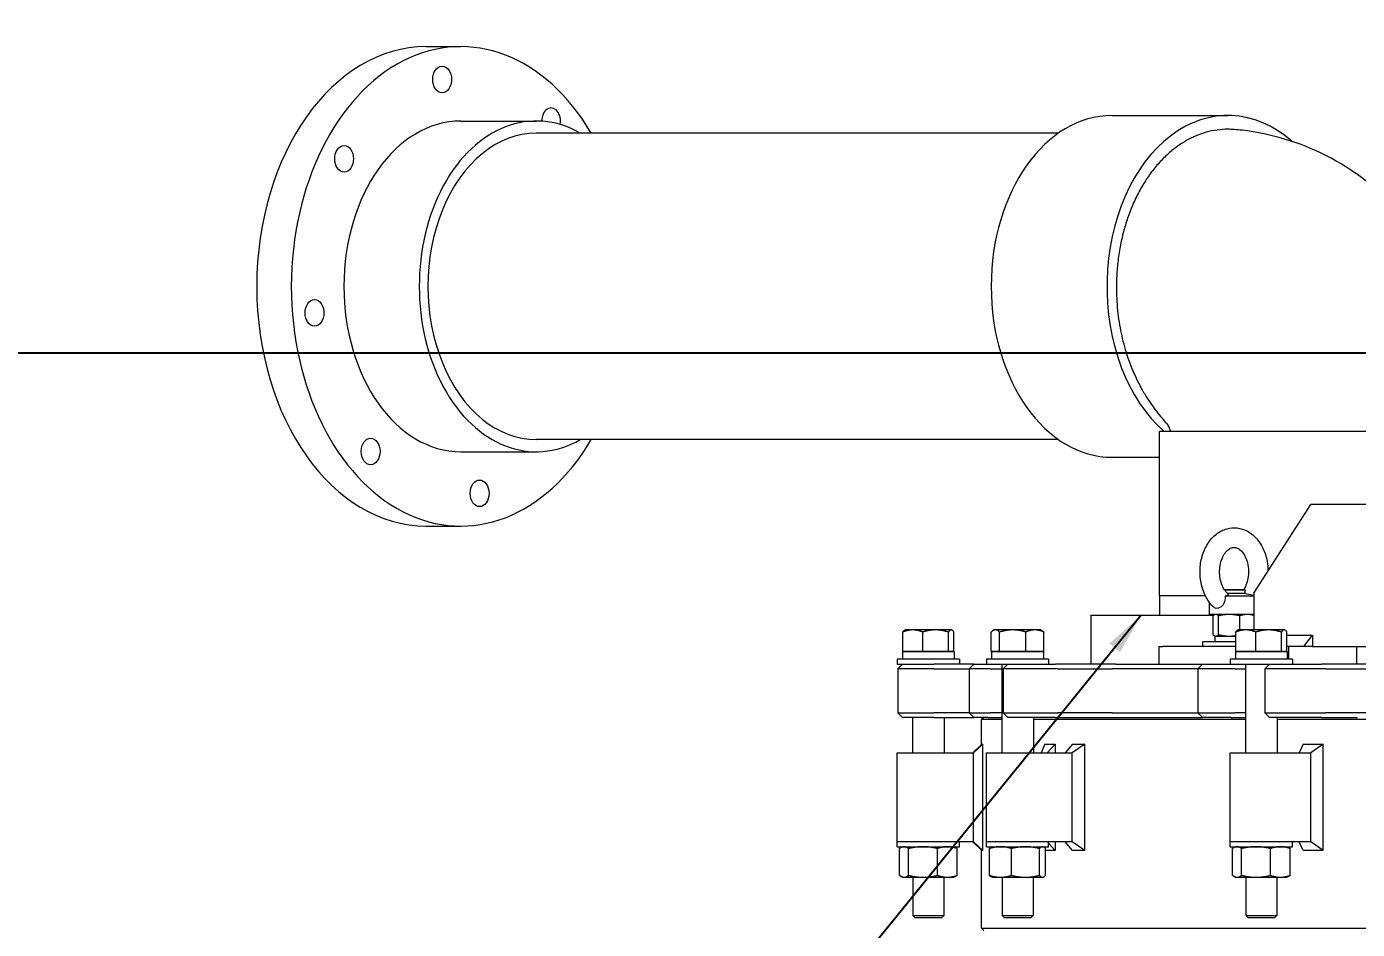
# Model space of a CAD drawing. Header units: inches. Extents: x 15 to 402, y 6 to 258.
# Drawn here: x 259.29 to 296.75, y 114.55 to 139.97 of the extents above; entities that cross this region are included whole.
import ezdxf

# ---------------------------------------------------------------- set-up
doc = ezdxf.new("R2010")
doc.units = ezdxf.units.IN
doc.header["$LTSCALE"] = 12
doc.header["$MEASUREMENT"] = 0
for name, color, linetype, lineweight in [('Dimension (ANSI)', 7, 'Continuous', 25), ('Symbol (ANSI)', 7, 'Continuous', 25), ('Visible (ANSI)', 7, 'Continuous', 50)]:
    doc.layers.add(name, color=color, linetype=linetype, lineweight=lineweight)
doc.styles.add('MEMCOR Medium', font='arial.ttf')
doc.dimstyles.new('Default (ANSI)', dxfattribs={"dimscale": 12, "dimtxt": 0.15, "dimasz": 0.098425, "dimexe": 0.125, "dimexo": 0.0625, "dimgap": 0.031496, "dimtad": 0, "dimtih": 1, "dimtoh": 1, "dimdec": 4, "dimrnd": 1e-08, "dimzin": 3, "dimdsep": 46, "dimlunit": 5, "dimtxsty": 'MEMCOR Medium', "dimcen": 0.09, "dimdle": 0.393701, "dimclrd": 256, "dimclre": 256, "dimclrt": 256, "dimadec": 0, "dimazin": 1, "dimtfac": 0.8, "dimtofl": 0, "dimtmove": 0, "dimatfit": 3, "dimfxl": 1, "dimfrac": 1, "dimtolj": 1, "dimtzin": 4, "dimlwd": -1, "dimlwe": -1, "dimarcsym": 0})
doc.dimstyles.new('Default (ANSI)$7', dxfattribs={"dimscale": 12, "dimtxt": 0.15, "dimasz": 0.098425, "dimexe": 0.125, "dimexo": 0.0625, "dimgap": 0.031496, "dimtad": 0, "dimtih": 1, "dimtoh": 1, "dimdec": 4, "dimrnd": 1e-08, "dimzin": 3, "dimdsep": 46, "dimlunit": 5, "dimtxsty": 'MEMCOR Medium', "dimcen": 0.09, "dimdle": 0.393701, "dimclrd": 256, "dimclre": 256, "dimclrt": 256, "dimadec": 0, "dimazin": 1, "dimtfac": 0.8, "dimtofl": 0, "dimtmove": 0, "dimatfit": 3, "dimfxl": 1, "dimfrac": 1, "dimtolj": 1, "dimtzin": 4, "dimlwd": -1, "dimlwe": -1, "dimarcsym": 0})

# ---------------------------------------------------------------- blocks, each defined once
blk = doc.blocks.new('*D27')
at = {"layer": 'Defpoints', "color": 0, "transparency": 16777216}
for p in [(303.002, 130.769), (254.989, 40.014), (282.798, 40.014)]:
    blk.add_point(p, dxfattribs=at)
at = {"layer": 'Dimension (ANSI)', "transparency": 16777216}
for p, q in [((302.252, 130.769), (253.489, 130.769)), ((254.989, 129.588), (254.989, 91.538)), ((254.989, 41.195), (254.989, 79.246)), ((282.048, 40.014), (253.489, 40.014))]:
    blk.add_line(p, q, dxfattribs=at)
for points in [[(254.792, 129.588), (255.186, 129.588), (254.989, 130.769)], [(254.792, 41.195), (255.186, 41.195), (254.989, 40.014)]]:
    blk.add_solid(points, dxfattribs=at)
at = {"layer": 'Dimension (ANSI)', "transparency": 16777216, "char_height": 1.8, "attachment_point": 5, "style": 'MEMCOR Medium'}
for s, insert in [('\\A1; \\fArial|b0|i0;90{\\H0.8x;\\S3#4;} in', (254.989, 87.241)), ('\\A1;[2305.2 mm]{\\P\\fArial|b0|i0;SHIPPING HEIGHT\\P\\fArial|b0|i0;REF.}', (254.989, 81.095))]:
    blk.add_mtext(s, dxfattribs=dict(at, insert=insert))

msp = doc.modelspace()

# ---------------------------------------------------------------- linework, layer by layer
at = {"layer": 'Visible (ANSI)', "linetype": 'Continuous', "lineweight": 18}
for p, q in [((270.54157, 139.40162), (271.51384, 139.40162)), ((271.51384, 137.30787), (273.63516, 137.30787)), ((289.84576, 137.46412), (293.10552, 137.46412)), ((288.33538, 136.96412), (273.63516, 136.96412)), ((300.3643, 128.56162), (291.18509, 128.56162)), ((291.18509, 123.95162), (291.18509, 128.56162)), ((288.33538, 128.33912), (273.63516, 128.33912)), ((271.51384, 127.99537), (273.63516, 127.99537)), ((289.84576, 127.83912), (291.18509, 127.83912)), ((293.83397, 124.01412), (295.44228, 126.51412)), ((304.81872, 126.51412), (295.44228, 126.51412)), ((270.54157, 125.90162), (271.51384, 125.90162)), ((293.00709, 124.11412), (293.57996, 124.11412)), ((293.59246, 124.10162), (293.01533, 124.10162)), ((293.59943, 124.00347), (293.09984, 124.00347)), ((293.57996, 124.11412), (293.59246, 124.10162)), ((293.59246, 124.00347), (293.59246, 124.10162)), ((293.59943, 124.00347), (293.83397, 123.95362)), ((293.83397, 124.01412), (293.83397, 122.97775)), ((291.18509, 123.95162), (292.46782, 123.95162)), ((291.18509, 123.95162), (291.18509, 123.38912)), ((291.18509, 123.95162), (292.46782, 123.95162)), ((292.59099, 123.41312), (292.59099, 123.74756)), ((293.83397, 123.92493), (293.02672, 123.92493)), ((289.24759, 123.38912), (292.7051, 123.38912)), ((289.24759, 123.38912), (289.24759, 122.01412)), ((293.83397, 123.41312), (292.59099, 123.41312)), ((292.68771, 122.84243), (292.68771, 123.37482)), ((292.74896, 123.41312), (292.73023, 123.40439)), ((292.8464, 122.84243), (292.8464, 123.37482)), ((293.43866, 122.97775), (293.43866, 123.37482)), ((293.81096, 123.41312), (293.8297, 123.40439)), ((283.954, 122.37375), (283.954, 122.91916)), ((284.01824, 122.97775), (284.00369, 122.96935)), ((284.23564, 122.97775), (284.01824, 122.97775)), ((284.8774, 122.97775), (284.23564, 122.97775)), ((284.51727, 122.37375), (284.51727, 122.91916)), ((285.316, 122.97775), (284.8774, 122.97775)), ((285.23752, 122.37375), (285.23752, 122.91916)), ((285.33024, 122.97775), (285.316, 122.97775)), ((285.33024, 122.97775), (285.3448, 122.96935)), ((285.39449, 122.37375), (285.39449, 122.91916)), ((286.44495, 122.37375), (286.44495, 122.91916)), ((286.52999, 122.97775), (286.49608, 122.95817)), ((286.56224, 122.97775), (286.52999, 122.97775)), ((287.05005, 122.97775), (286.56224, 122.97775)), ((286.67953, 122.37375), (286.67953, 122.91916)), ((287.67381, 122.97775), (287.05005, 122.97775)), ((287.42057, 122.37375), (287.42057, 122.91916)), ((287.84199, 122.97775), (287.67381, 122.97775)), ((287.84199, 122.97775), (287.87591, 122.95817)), ((287.92704, 122.37375), (287.92704, 122.91916)), ((293.32798, 122.37375), (293.32798, 122.91916)), ((293.39223, 122.97775), (293.37767, 122.96935)), ((293.60962, 122.97775), (293.39223, 122.97775)), ((294.25138, 122.97775), (293.60962, 122.97775)), ((293.89126, 122.37375), (293.89126, 122.91916)), ((294.68999, 122.97775), (294.25138, 122.97775)), ((294.6115, 122.37375), (294.6115, 122.91916)), ((294.70423, 122.97775), (294.68999, 122.97775)), ((294.70423, 122.97775), (294.71878, 122.96935)), ((294.76847, 122.37375), (294.76847, 122.91916)), ((291.16193, 122.51412), (291.27913, 122.51412)), ((291.16193, 122.51412), (291.16193, 122.01412)), ((293.32798, 122.51412), (291.27913, 122.51412)), ((292.40496, 122.64812), (293.32798, 122.64812)), ((292.40496, 122.51412), (292.40496, 122.64812)), ((292.74896, 122.80412), (292.73023, 122.81286)), ((292.74346, 122.80412), (293.32798, 122.80412)), ((292.74346, 122.80412), (292.74346, 122.64812)), ((294.76847, 122.82662), (295.48731, 122.82662)), ((294.81741, 122.51412), (294.76847, 122.51412)), ((295.48731, 122.51412), (294.81741, 122.51412)), ((294.81741, 122.51412), (294.81741, 122.15475)), ((295.24806, 122.51412), (295.48731, 122.82662)), ((295.48731, 122.51412), (295.24806, 122.51412)), ((295.48731, 122.82662), (295.48731, 122.51412)), ((295.48731, 122.51412), (302.68117, 122.51412)), ((296.7314, 122.51412), (296.7314, 122.01412)), ((285.54924, 122.15475), (283.79924, 122.15475)), ((283.79924, 122.15475), (283.79924, 122.01412)), ((283.94474, 122.37375), (285.40374, 122.37375)), ((283.94474, 122.37375), (283.94474, 122.15475)), ((284.23564, 122.37375), (283.954, 122.37375)), ((284.01824, 122.37375), (284.01824, 122.37375)), ((284.51727, 122.37375), (284.23564, 122.37375)), ((284.8774, 122.37375), (284.51727, 122.37375)), ((285.23752, 122.37375), (284.8774, 122.37375)), ((285.316, 122.37375), (285.23752, 122.37375)), ((285.39449, 122.37375), (285.316, 122.37375)), ((285.33024, 122.37375), (285.33024, 122.37375)), ((285.40374, 122.37375), (285.40374, 122.15475)), ((285.54924, 122.15475), (285.54924, 122.01412)), ((288.06099, 122.15475), (286.31099, 122.15475)), ((286.31099, 122.15475), (286.31099, 122.01412)), ((286.56224, 122.37375), (286.44495, 122.37375)), ((286.45649, 122.37375), (287.91549, 122.37375)), ((286.45649, 122.37375), (286.45649, 122.15475)), ((286.52999, 122.37375), (286.52999, 122.37375)), ((286.67953, 122.37375), (286.56224, 122.37375)), ((287.05005, 122.37375), (286.67953, 122.37375)), ((287.42057, 122.37375), (287.05005, 122.37375)), ((287.67381, 122.37375), (287.42057, 122.37375)), ((287.92704, 122.37375), (287.67381, 122.37375)), ((287.84199, 122.37375), (287.84199, 122.37375)), ((287.91549, 122.37375), (287.91549, 122.15475)), ((288.06099, 122.15475), (288.06099, 122.01412)), ((294.92323, 122.15475), (293.17323, 122.15475)), ((293.17323, 122.15475), (293.17323, 122.01412)), ((293.31873, 122.37375), (294.77773, 122.37375)), ((293.31873, 122.37375), (293.31873, 122.15475)), ((293.60962, 122.37375), (293.32798, 122.37375)), ((293.39223, 122.37375), (293.39223, 122.37375)), ((293.89126, 122.37375), (293.60962, 122.37375)), ((294.25138, 122.37375), (293.89126, 122.37375)), ((294.6115, 122.37375), (294.25138, 122.37375)), ((294.68999, 122.37375), (294.6115, 122.37375)), ((294.76847, 122.37375), (294.68999, 122.37375)), ((294.70423, 122.37375), (294.70423, 122.37375)), ((294.77773, 122.37375), (294.77773, 122.15475)), ((294.92323, 122.15475), (294.92323, 122.01412)), ((283.79924, 122.01412), (283.94673, 122.01412)), ((283.94673, 122.01412), (283.81673, 121.88412)), ((283.81692, 121.88412), (283.81673, 121.88412)), ((283.81673, 121.88412), (283.81673, 120.64412)), ((283.83052, 121.88412), (283.81692, 121.88412)), ((284.82908, 121.88412), (283.83052, 121.88412)), ((283.94673, 122.01412), (283.94682, 122.01412)), ((283.94682, 122.01412), (283.96034, 122.01412)), ((283.96034, 122.01412), (284.82908, 122.01412)), ((285.84915, 122.01412), (284.82908, 122.01412)), ((284.82908, 121.88412), (285.82009, 121.88412)), ((285.95009, 122.01412), (285.82009, 121.88412)), ((285.92846, 121.88412), (285.82009, 121.88412)), ((285.82009, 121.88412), (285.82009, 120.64412)), ((285.95009, 122.01412), (285.84915, 122.01412)), ((286.06369, 121.88412), (285.92846, 121.88412)), ((285.95009, 122.01412), (286.04437, 122.01412)), ((286.04437, 122.01412), (286.17871, 122.01412)), ((286.40988, 121.88412), (286.06369, 121.88412)), ((286.17871, 122.01412), (286.31099, 122.01412)), ((286.31099, 122.01412), (286.91488, 122.01412)), ((286.40988, 121.88412), (286.73849, 121.88412)), ((286.73849, 122.01412), (286.73849, 119.51412)), ((286.91488, 122.01412), (286.78488, 121.88412)), ((286.82337, 121.88412), (286.78488, 121.88412)), ((286.78488, 121.88412), (286.78488, 120.64412)), ((286.98216, 121.88412), (286.82337, 121.88412)), ((286.91488, 122.01412), (286.93335, 122.01412)), ((286.93335, 122.01412), (287.09109, 122.01412)), ((288.32009, 121.88412), (286.98216, 121.88412)), ((287.09109, 122.01412), (288.25509, 122.01412)), ((289.13849, 122.01412), (288.25509, 122.01412)), ((288.32009, 121.88412), (289.20349, 121.88412)), ((289.94928, 122.01412), (289.13849, 122.01412)), ((289.20349, 121.88412), (289.84698, 121.88412)), ((292.25962, 121.88412), (289.84698, 121.88412)), ((289.94928, 122.01412), (292.38962, 122.01412)), ((292.38962, 122.01412), (292.25962, 121.88412)), ((292.71383, 121.88412), (292.25962, 121.88412)), ((292.25962, 121.88412), (292.25962, 120.64412)), ((292.38962, 122.01412), (292.78478, 122.01412)), ((292.96166, 121.88412), (292.71383, 121.88412)), ((292.78478, 122.01412), (293.03097, 122.01412)), ((293.31146, 121.88412), (292.96166, 121.88412)), ((293.03097, 122.01412), (293.19887, 122.01412)), ((293.19902, 122.01412), (293.19887, 122.01412)), ((293.19902, 122.01412), (294.27399, 122.01412)), ((293.31146, 121.88412), (293.60073, 121.88412)), ((293.60073, 122.01412), (293.60073, 119.51412)), ((294.27399, 122.01412), (294.14399, 121.88412)), ((294.27747, 121.88412), (294.14399, 121.88412)), ((294.14399, 121.88412), (294.14399, 120.64412)), ((294.27399, 122.01412), (294.33806, 122.01412)), ((294.5389, 121.88412), (294.27747, 121.88412)), ((294.33806, 122.01412), (294.59776, 122.01412)), ((295.8577, 121.88412), (294.5389, 121.88412)), ((294.59776, 122.01412), (295.74511, 122.01412)), ((296.25514, 122.01412), (295.74511, 122.01412)), ((295.8577, 121.88412), (296.36773, 121.88412)), ((297.03576, 122.01412), (296.25514, 122.01412)), ((296.36773, 121.88412), (296.98726, 121.88412)), ((283.81673, 120.64412), (283.81692, 120.64412)), ((283.94673, 120.51412), (283.81673, 120.64412)), ((283.81692, 120.64412), (283.83052, 120.64412)), ((283.83052, 120.64412), (284.82908, 120.64412)), ((285.82009, 120.64412), (284.82908, 120.64412)), ((285.82009, 120.64412), (285.92846, 120.64412)), ((285.95009, 120.51412), (285.82009, 120.64412)), ((285.92846, 120.64412), (286.06369, 120.64412)), ((286.06369, 120.64412), (286.40988, 120.64412)), ((286.73849, 120.64412), (286.40988, 120.64412)), ((286.78488, 120.64412), (286.82337, 120.64412)), ((286.91488, 120.51412), (286.78488, 120.64412)), ((286.82337, 120.64412), (286.98216, 120.64412)), ((286.98216, 120.64412), (288.32009, 120.64412)), ((289.20349, 120.64412), (288.32009, 120.64412)), ((289.84698, 120.64412), (289.20349, 120.64412)), ((289.84698, 120.64412), (292.25962, 120.64412)), ((292.25962, 120.64412), (292.71383, 120.64412)), ((292.38962, 120.51412), (292.25962, 120.64412)), ((292.71383, 120.64412), (292.96166, 120.64412)), ((292.96166, 120.64412), (293.31146, 120.64412)), ((293.60073, 120.64412), (293.31146, 120.64412)), ((294.14399, 120.64412), (294.27747, 120.64412)), ((294.27399, 120.51412), (294.14399, 120.64412)), ((294.27747, 120.64412), (294.5389, 120.64412)), ((294.5389, 120.64412), (295.8577, 120.64412)), ((296.36773, 120.64412), (295.8577, 120.64412)), ((296.98726, 120.64412), (296.36773, 120.64412)), ((283.94682, 120.51412), (283.94673, 120.51412)), ((283.96034, 120.51412), (283.94682, 120.51412)), ((284.82908, 120.51412), (283.96034, 120.51412)), ((284.22674, 120.51412), (284.22674, 119.51412)), ((284.82908, 120.51412), (285.84915, 120.51412)), ((285.12174, 120.51412), (285.12174, 119.51412)), ((285.84915, 120.51412), (285.95009, 120.51412)), ((286.04437, 120.51412), (285.95009, 120.51412)), ((286.17871, 120.51412), (286.04437, 120.51412)), ((286.2345, 120.51412), (286.172, 120.45162)), ((286.73849, 120.45162), (286.172, 120.45162)), ((286.172, 119.75681), (286.172, 120.45162)), ((286.34488, 120.51412), (286.17871, 120.51412)), ((286.34488, 120.51412), (286.73849, 120.51412)), ((286.93335, 120.51412), (286.91488, 120.51412)), ((287.09109, 120.51412), (286.93335, 120.51412)), ((288.25509, 120.51412), (287.09109, 120.51412)), ((287.63349, 120.51412), (287.63349, 119.51412)), ((293.60073, 120.45162), (287.63349, 120.45162)), ((288.25509, 120.51412), (289.13849, 120.51412)), ((289.13849, 120.51412), (289.72528, 120.51412)), ((289.72528, 120.51412), (292.38962, 120.51412)), ((292.78478, 120.51412), (292.38962, 120.51412)), ((293.03097, 120.51412), (292.78478, 120.51412)), ((293.19887, 120.51412), (293.03097, 120.51412)), ((293.19887, 120.51412), (293.60073, 120.51412)), ((294.33806, 120.51412), (294.27399, 120.51412)), ((294.59776, 120.51412), (294.33806, 120.51412)), ((294.49573, 120.51412), (294.49573, 119.51412)), ((302.97471, 120.45162), (294.49573, 120.45162)), ((295.74511, 120.51412), (294.59776, 120.51412)), ((295.74511, 120.51412), (296.25514, 120.51412)), ((296.25514, 120.51412), (296.75194, 120.51412)), ((283.79924, 119.51412), (284.67424, 119.51412)), ((283.79924, 117.01412), (283.79924, 119.51412)), ((284.67424, 119.51412), (285.94409, 119.51412)), ((286.17904, 119.76385), (285.92934, 119.51412)), ((286.2087, 119.76385), (285.94409, 119.51412)), ((285.94409, 117.01412), (285.94409, 119.51412)), ((286.17904, 119.76385), (286.2087, 119.76385)), ((286.2087, 116.76439), (286.2087, 119.76385)), ((286.31099, 119.51412), (287.62349, 119.51412)), ((286.31099, 117.01412), (286.31099, 119.51412)), ((287.62349, 119.51412), (288.72321, 119.51412)), ((287.95251, 119.76385), (287.84821, 119.51412)), ((287.95251, 119.76385), (288.24275, 119.76385)), ((288.24275, 119.76385), (288.02294, 119.51412)), ((288.24275, 119.76385), (288.24275, 119.51412)), ((288.73562, 119.76385), (288.52294, 119.51412)), ((289.07724, 119.76385), (288.72321, 119.51412)), ((288.72321, 117.01412), (288.72321, 119.51412)), ((288.73562, 119.76385), (289.07724, 119.76385)), ((289.07724, 116.76439), (289.07724, 119.76385)), ((293.17323, 119.51412), (294.806, 119.51412)), ((293.17323, 117.01412), (293.17323, 119.51412)), ((294.806, 119.51412), (295.44092, 119.51412)), ((295.22746, 119.76385), (295.10879, 119.51412)), ((295.22746, 119.76385), (295.7895, 119.76385)), ((295.7895, 119.76385), (295.44092, 119.51412)), ((295.44092, 117.01412), (295.44092, 119.51412)), ((295.7895, 116.76439), (295.7895, 119.76385)), ((284.67424, 117.01412), (283.79924, 117.01412)), ((284.67424, 117.01412), (283.79924, 117.01412)), ((283.79924, 116.8735), (283.79924, 117.01412)), ((285.94409, 117.01412), (284.67424, 117.01412)), ((285.54924, 116.8735), (285.54924, 117.01412)), ((286.17904, 116.76439), (285.92934, 117.01412)), ((286.2087, 116.76439), (285.94409, 117.01412)), ((287.62349, 117.01412), (286.31099, 117.01412)), ((287.62349, 117.01412), (286.31099, 117.01412)), ((286.31099, 116.8735), (286.31099, 117.01412)), ((288.72321, 117.01412), (287.62349, 117.01412)), ((288.06099, 116.8735), (288.06099, 117.01412)), ((288.24275, 116.76439), (288.06099, 116.97089)), ((288.24275, 117.01412), (288.24275, 116.76439)), ((288.73562, 116.76439), (288.52294, 117.01412)), ((289.07724, 116.76439), (288.72321, 117.01412)), ((294.806, 117.01412), (293.17323, 117.01412)), ((294.806, 117.01412), (293.17323, 117.01412)), ((293.17323, 116.8735), (293.17323, 117.01412)), ((295.44092, 117.01412), (294.806, 117.01412)), ((294.92323, 116.8735), (294.92323, 117.01412)), ((295.22746, 116.76439), (295.10879, 117.01412)), ((295.7895, 116.76439), (295.44092, 117.01412)), ((283.79924, 116.8735), (285.54924, 116.8735)), ((283.86204, 116.06636), (283.86204, 116.82163)), ((283.95524, 116.8735), (283.91807, 116.85616)), ((284.11914, 116.06636), (284.11914, 116.82163)), ((284.93135, 116.06636), (284.93135, 116.82163)), ((285.39324, 116.8735), (285.43042, 116.85616)), ((285.48645, 116.06636), (285.48645, 116.82163)), ((286.172, 114.57662), (286.172, 116.77143)), ((286.2087, 116.76439), (286.17904, 116.76439)), ((286.31099, 116.8735), (288.06099, 116.8735)), ((286.39658, 116.06636), (286.39658, 116.82163)), ((286.46699, 116.8735), (286.45104, 116.86606)), ((287.01395, 116.06636), (287.01395, 116.82163)), ((287.80336, 116.06636), (287.80336, 116.82163)), ((287.90499, 116.8735), (287.92095, 116.86606)), ((287.90741, 116.87237), (287.90694, 116.8735)), ((287.97541, 116.06636), (287.97541, 116.82163)), ((288.24275, 116.76439), (287.97541, 116.76439)), ((289.07724, 116.76439), (288.73562, 116.76439)), ((293.17323, 116.8735), (294.92323, 116.8735)), ((293.23602, 116.06636), (293.23602, 116.82163)), ((293.32923, 116.8735), (293.29205, 116.85616)), ((293.49313, 116.06636), (293.49313, 116.82163)), ((294.30533, 116.06636), (294.30533, 116.82163)), ((294.76723, 116.8735), (294.8044, 116.85616)), ((294.86043, 116.06636), (294.86043, 116.82163)), ((295.7895, 116.76439), (295.22746, 116.76439)), ((283.95524, 116.0145), (283.91807, 116.03183)), ((283.95524, 116.0145), (283.99059, 116.0145)), ((283.99059, 116.0145), (284.52525, 116.0145)), ((284.23674, 116.0145), (284.23674, 114.93986)), ((284.52525, 116.0145), (285.2089, 116.0145)), ((285.11174, 116.0145), (285.11174, 114.93986)), ((285.2089, 116.0145), (285.39324, 116.0145)), ((285.39324, 116.0145), (285.43042, 116.03183)), ((286.46699, 116.0145), (286.45104, 116.02194)), ((286.46699, 116.0145), (286.70526, 116.0145)), ((286.70526, 116.0145), (287.40866, 116.0145)), ((286.74849, 116.0145), (286.74849, 114.93986)), ((287.40866, 116.0145), (287.88939, 116.0145)), ((287.62349, 116.0145), (287.62349, 114.93986)), ((287.88939, 116.0145), (287.90499, 116.0145)), ((287.90499, 116.0145), (287.92095, 116.02194)), ((293.32923, 116.0145), (293.29205, 116.03183)), ((293.32923, 116.0145), (293.36457, 116.0145)), ((293.36457, 116.0145), (293.89923, 116.0145)), ((293.61073, 116.0145), (293.61073, 114.93986)), ((293.89923, 116.0145), (294.58288, 116.0145)), ((294.48573, 116.0145), (294.48573, 114.93986)), ((294.58288, 116.0145), (294.76723, 116.0145)), ((294.76723, 116.0145), (294.8044, 116.03183)), ((284.23674, 114.93986), (285.11174, 114.93986)), ((284.3049, 114.87375), (284.23674, 114.93986)), ((285.04358, 114.87375), (284.3049, 114.87375)), ((285.04358, 114.87375), (285.11174, 114.93986)), ((286.74849, 114.93986), (287.62349, 114.93986)), ((286.81666, 114.87375), (286.74849, 114.93986)), ((287.55533, 114.87375), (286.81666, 114.87375)), ((287.55533, 114.87375), (287.62349, 114.93986)), ((293.61073, 114.93986), (294.48573, 114.93986)), ((293.67889, 114.87375), (293.61073, 114.93986)), ((294.41756, 114.87375), (293.67889, 114.87375)), ((294.41756, 114.87375), (294.48573, 114.93986)), ((286.172, 114.57662), (306.1863, 114.57662)), ((286.2345, 114.51412), (286.172, 114.57662))]:
    msp.add_line(p, q, dxfattribs=at)
for centre, major_axis, start_param, end_param in [((271.51384, 132.65162), (0, 6.75), 5.40544206, 10.30252121), ((270.54157, 132.65162), (0, 6.75), 0, 3.14159265), ((273.63516, 132.65162), (0, 4.65625), 5.89652735, 9.81143592), ((274.05425, 137.30008), (0, 0.375), 4.46593986, 7.84679486), ((293.10552, 132.65162), (0, 4.8125), 5.72665792, 8.86972044), ((271.51384, 132.65162), (0, 4.65625), 0, 3.14159265), ((289.84576, 132.65162), (0, 4.8125), 0, 3.14159265), ((273.63516, 132.65162), (0, -4.3125), 3.14159265, 6.28318531)]:
    msp.add_ellipse(centre, major_axis=major_axis, ratio=0.70710678, start_param=start_param, end_param=end_param, dxfattribs=at)
for centre, major_axis in [((270.98595, 138.479), (0, 0.375)), ((268.22688, 136.24431), (0, 0.375)), ((267.39326, 131.90508), (0, -0.375)), ((268.97342, 128.00316), (0, -0.375)), ((272.04172, 126.82425), (0, -0.375))]:
    msp.add_ellipse(centre, major_axis=major_axis, ratio=0.70710678, dxfattribs=at)
for points, knots in [([(293.27917, 137.06844), (293.22014, 137.07307), (293.16206, 137.07526), (293.00871, 137.07526), (292.90742, 137.06882), (292.70154, 137.04071), (292.59693, 137.01904), (292.38989, 136.96072), (292.2874, 136.92404), (292.08962, 136.83842), (291.99431, 136.78949), (291.8154, 136.68453), (291.72352, 136.62364), (291.54083, 136.48599), (291.45001, 136.40923), (291.27444, 136.24302), (291.18965, 136.15353), (291.03003, 135.96712), (290.9552, 135.8702), (290.81832, 135.67622), (290.74994, 135.57017), (290.61843, 135.34401), (290.55532, 135.2239), (290.4381, 134.97524), (290.38398, 134.84664), (290.28694, 134.58798), (290.24401, 134.45793), (290.16983, 134.20412), (290.13518, 134.0686), (290.07459, 133.78735), (290.04865, 133.64163), (290.00742, 133.34727), (289.99212, 133.19856), (289.97228, 132.90588), (289.96773, 132.76191), (289.96773, 132.52207), (289.97024, 132.41492), (289.98122, 132.19639), (289.98969, 132.08501), (290.01254, 131.86348), (290.02692, 131.75331), (290.06049, 131.53943), (290.07968, 131.43571), (290.12116, 131.23807), (290.14552, 131.13469), (290.20088, 130.92622), (290.23189, 130.82114), (290.29935, 130.61453), (290.33581, 130.51299), (290.41201, 130.31808), (290.45175, 130.22471), (290.53183, 130.04929), (290.57607, 129.95883), (290.67109, 129.77857), (290.72188, 129.68876), (290.82768, 129.51424), (290.8827, 129.4295), (290.99381, 129.26848), (291.0499, 129.1922), (291.14796, 129.06527), (291.20099, 128.99951), (291.30173, 128.87909), (291.36868, 128.80266), (291.42846, 128.73599)], [29.3047267, 29.3047267, 29.3047267, 29.3047267, 29.91406117, 29.91406117, 30.95729038, 30.95729038, 32.0005196, 32.0005196, 33.04374881, 33.04374881, 34.08697803, 34.08697803, 35.1310188, 35.1310188, 36.17505958, 36.17505958, 37.21910035, 37.21910035, 38.26314113, 38.26314113, 39.30735056, 39.30735056, 40.35156, 40.35156, 41.39576943, 41.39576943, 42.43997886, 42.43997886, 43.48847864, 43.48847864, 44.53697842, 44.53697842, 45.58547819, 45.58547819, 46.63397797, 46.63397797, 47.41305672, 47.41305672, 48.19213547, 48.19213547, 48.97121422, 48.97121422, 49.75029297, 49.75029297, 50.54215266, 50.54215266, 51.33401234, 51.33401234, 52.12587203, 52.12587203, 52.91773172, 52.91773172, 53.71694595, 53.71694595, 54.51616019, 54.51616019, 55.31537443, 55.31537443, 56.11458866, 56.11458866, 56.7479556, 56.7479556, 57.53597506, 57.53597506, 57.53597506, 57.53597506]), ([(300.30899, 129.71412), (300.25381, 130.07241), (300.18036, 130.42855), (299.8971, 131.50969), (299.62593, 132.22331), (298.90065, 133.58674), (298.44596, 134.2377), (297.31992, 135.41276), (296.6453, 135.9373), (295.14901, 136.69915), (294.34311, 136.95248), (293.43092, 137.05524), (293.35512, 137.06249), (293.27918, 137.06845)], [3.35607636, 3.35607636, 3.35607636, 3.35607636, 3.49643602, 3.49643602, 3.78656013, 3.78656013, 4.07668425, 4.07668425, 4.36680837, 4.36680837, 4.63289311, 4.63289311, 4.65693248, 4.65693248, 4.65693248, 4.65693248]), ([(291.4946, 128.56162), (291.48452, 128.59695), (291.47405, 128.62821), (291.4543, 128.68079), (291.44502, 128.70212), (291.43006, 128.73351), (291.42439, 128.74357), (291.42116, 128.74901), (291.42072, 128.7497), (291.42072, 128.7497)], [3.525104103, 3.525104103, 3.525104103, 3.525104103, 3.629839929, 3.629839929, 3.734575755, 3.734575755, 3.839311581, 3.839311581, 3.87485326, 3.87485326, 3.87485326, 3.87485326]), ([(292.70689, 123.61623), (292.62384, 123.69577), (292.55376, 123.79024), (292.43675, 124.00537), (292.39172, 124.12752), (292.33285, 124.38436), (292.31955, 124.51925), (292.32605, 124.78795), (292.34587, 124.92174), (292.41807, 125.17583), (292.47037, 125.29619), (292.60497, 125.50915), (292.68667, 125.60249), (292.8699, 125.74486), (292.96942, 125.79684), (293.17079, 125.85245), (293.27095, 125.86038), (293.46449, 125.83757), (293.55762, 125.80792), (293.73521, 125.71544), (293.81842, 125.65041), (293.97079, 125.48843), (294.03754, 125.38868), (294.14613, 125.16488), (294.18632, 125.03963), (294.22688, 124.82182), (294.23587, 124.7316), (294.23738, 124.6412)], [3.73687356, 3.73687356, 3.73687356, 3.73687356, 4.05675463, 4.05675463, 4.39893891, 4.39893891, 4.7465849, 4.7465849, 5.09448316, 5.09448316, 5.44179575, 5.44179575, 5.78078515, 5.78078515, 6.09033418, 6.09033418, 6.36629952, 6.36629952, 6.63599325, 6.63599325, 6.9277844, 6.9277844, 7.25256004, 7.25256004, 7.59648155, 7.59648155, 7.83044386, 7.83044386, 7.83044386, 7.83044386]), ([(293.11433, 123.99115), (293.07875, 124.01999), (293.0423, 124.06005), (292.979, 124.15723), (292.95167, 124.2125), (292.90819, 124.33528), (292.89201, 124.4027), (292.87342, 124.54326), (292.87112, 124.61642), (292.88098, 124.76013), (292.89317, 124.83066), (292.92982, 124.96087), (292.9542, 125.02059), (293.01056, 125.1235), (293.04247, 125.16669), (293.10883, 125.23553), (293.14312, 125.26032), (293.21454, 125.29631), (293.24992, 125.30367), (293.31287, 125.30215), (293.34129, 125.2961), (293.41304, 125.26432), (293.45836, 125.23191), (293.53511, 125.14378), (293.56691, 125.09589), (293.6206, 124.98547), (293.64271, 124.92346), (293.67432, 124.79018), (293.68373, 124.7189), (293.68812, 124.57468), (293.68301, 124.50176), (293.65905, 124.36284), (293.64025, 124.29686), (293.59776, 124.19205), (293.57619, 124.15046), (293.55283, 124.11412)], [3.66205134, 3.66205134, 3.66205134, 3.66205134, 3.96792005, 3.96792005, 4.24808474, 4.24808474, 4.5274672, 4.5274672, 4.80914835, 4.80914835, 5.09125043, 5.09125043, 5.37136844, 5.37136844, 5.6503273, 5.6503273, 5.94087851, 5.94087851, 6.30022792, 6.30022792, 6.58667809, 6.58667809, 6.96513029, 6.96513029, 7.25160166, 7.25160166, 7.53036254, 7.53036254, 7.81097781, 7.81097781, 8.09321161, 8.09321161, 8.3745229, 8.3745229, 8.59174045, 8.59174045, 8.59174045, 8.59174045]), ([(293.02672, 123.92493), (293.0305, 123.87651), (293.02796, 123.82763), (293.00451, 123.74248), (292.98818, 123.7105), (292.94974, 123.65753), (292.92648, 123.63545), (292.87611, 123.60194), (292.84965, 123.59092), (292.7979, 123.58075), (292.77312, 123.5819), (292.73454, 123.59488), (292.71977, 123.60389), (292.70689, 123.61622)], [0, 0, 0, 0, 0.37029726, 0.37029726, 0.67885151, 0.67885151, 0.99389788, 0.99389788, 1.30997279, 1.30997279, 1.63188012, 1.63188012, 1.87314593, 1.87314593, 1.87314593, 1.87314593]), ([(293.11433, 123.99115), (293.11494, 123.99066), (293.11549, 123.99016), (293.12177, 123.98386), (293.12124, 123.97706), (293.10928, 123.96096), (293.0942, 123.95133), (293.06003, 123.93624), (293.04446, 123.93051), (293.02672, 123.92493)], [1.759898399, 1.759898399, 1.759898399, 1.759898399, 1.784784336, 1.784784336, 2.067531016, 2.067531016, 2.443441479, 2.443441479, 2.67734182, 2.67734182, 2.67734182, 2.67734182])]:
    msp.add_open_spline(points, degree=3, knots=knots, dxfattribs=at)
for points, weights in [([(292.76706, 123.41312), (292.73023, 123.41312), (292.68771, 123.37482)], [1, 1.0379548493, 1]), ([(292.8464, 123.37482), (292.80388, 123.41312), (292.76706, 123.41312)], [1, 1.0379548493, 1]), ([(293.14253, 123.41312), (293.0051, 123.41312), (292.8464, 123.37482)], [1, 1.0379548493, 1]), ([(293.43866, 123.37482), (293.27996, 123.41312), (293.14253, 123.41312)], [1, 1.0379548493, 1]), ([(293.65544, 123.41312), (293.55483, 123.41312), (293.43866, 123.37482)], [1, 1.0379548493, 1]), ([(293.83397, 123.38656), (293.74016, 123.41312), (293.65544, 123.41312)], [1.01035335799, 1.03177049212, 1]), ([(293.8297, 123.40439), (293.83182, 123.4034), (293.83397, 123.40229)], [1.01895290532, 1.01902761285, 1.01887469529]), ([(284.23564, 122.97775), (284.10493, 122.97775), (283.954, 122.91916)], [1, 1.0379548493, 1]), ([(283.954, 122.91916), (283.98036, 122.95588), (284.00369, 122.96935)], [1, 1.02345233345, 1.0179222336]), ([(284.51727, 122.91916), (284.36634, 122.97775), (284.23564, 122.97775)], [1, 1.0379548493, 1]), ([(284.8774, 122.97775), (284.71026, 122.97775), (284.51727, 122.91916)], [1, 1.0379548493, 1]), ([(285.23752, 122.91916), (285.04453, 122.97775), (284.8774, 122.97775)], [1, 1.0379548493, 1]), ([(285.316, 122.97775), (285.27958, 122.97775), (285.23752, 122.91916)], [1, 1.0379548493, 1]), ([(285.39449, 122.91916), (285.35243, 122.97775), (285.316, 122.97775)], [1, 1.0379548493, 1]), ([(286.56224, 122.97775), (286.50781, 122.97775), (286.44495, 122.91916)], [1, 1.0379548493, 1]), ([(286.67953, 122.91916), (286.61668, 122.97775), (286.56224, 122.97775)], [1, 1.0379548493, 1]), ([(287.05005, 122.97775), (286.8781, 122.97775), (286.67953, 122.91916)], [1, 1.0379548493, 1]), ([(287.42057, 122.91916), (287.22201, 122.97775), (287.05005, 122.97775)], [1, 1.0379548493, 1]), ([(287.67381, 122.97775), (287.55628, 122.97775), (287.42057, 122.91916)], [1, 1.0379548493, 1]), ([(287.92704, 122.91916), (287.79133, 122.97775), (287.67381, 122.97775)], [1, 1.0379548493, 1]), ([(287.87591, 122.95817), (287.90028, 122.9441), (287.92704, 122.91916)], [1.01844924463, 1.01581143405, 1]), ([(293.60962, 122.97775), (293.47891, 122.97775), (293.32798, 122.91916)], [1, 1.0379548493, 1]), ([(293.32798, 122.91916), (293.35434, 122.95588), (293.37767, 122.96935)], [1, 1.02345233345, 1.0179222336]), ([(293.89126, 122.91916), (293.74033, 122.97775), (293.60962, 122.97775)], [1, 1.0379548493, 1]), ([(294.25138, 122.97775), (294.08424, 122.97775), (293.89126, 122.91916)], [1, 1.0379548493, 1]), ([(294.6115, 122.91916), (294.41851, 122.97775), (294.25138, 122.97775)], [1, 1.0379548493, 1]), ([(294.68999, 122.97775), (294.65356, 122.97775), (294.6115, 122.91916)], [1, 1.0379548493, 1]), ([(294.76847, 122.91916), (294.72641, 122.97775), (294.68999, 122.97775)], [1, 1.0379548493, 1]), ([(292.68771, 122.84243), (292.73023, 122.80412), (292.76706, 122.80412)], [1, 1.0379548493, 1]), ([(292.76706, 122.80412), (292.80388, 122.80412), (292.8464, 122.84243)], [1, 1.0379548493, 1]), ([(292.8464, 122.84243), (293.0051, 122.80412), (293.14253, 122.80412)], [1, 1.0379548493, 1]), ([(293.14253, 122.80412), (293.23241, 122.80412), (293.32798, 122.81981)], [1, 1.02449977866, 1.01737044191]), ([(283.99059, 116.8735), (283.93093, 116.8735), (283.86204, 116.82163)], [1, 1.0379548493, 1]), ([(284.11914, 116.82163), (284.05025, 116.8735), (283.99059, 116.8735)], [1, 1.0379548493, 1]), ([(284.52525, 116.8735), (284.33677, 116.8735), (284.11914, 116.82163)], [1, 1.0379548493, 1]), ([(284.93135, 116.82163), (284.71372, 116.8735), (284.52525, 116.8735)], [1, 1.0379548493, 1]), ([(285.2089, 116.8735), (285.08009, 116.8735), (284.93135, 116.82163)], [1, 1.0379548493, 1]), ([(285.48645, 116.82163), (285.33771, 116.8735), (285.2089, 116.8735)], [1, 1.0379548493, 1]), ([(285.43042, 116.85616), (285.45713, 116.84371), (285.48645, 116.82163)], [1.01844924463, 1.01581143405, 1]), ([(286.70526, 116.8735), (286.562, 116.8735), (286.39658, 116.82163)], [1, 1.0379548493, 1]), ([(286.39658, 116.82163), (286.42547, 116.85413), (286.45104, 116.86606)], [1, 1.02345233345, 1.0179222336]), ([(287.01395, 116.82163), (286.84853, 116.8735), (286.70526, 116.8735)], [1, 1.0379548493, 1]), ([(287.40866, 116.8735), (287.22547, 116.8735), (287.01395, 116.82163)], [1, 1.0379548493, 1]), ([(287.80336, 116.82163), (287.59184, 116.8735), (287.40866, 116.8735)], [1, 1.0379548493, 1]), ([(287.88939, 116.8735), (287.84946, 116.8735), (287.80336, 116.82163)], [1, 1.0379548493, 1]), ([(287.97541, 116.82163), (287.92931, 116.8735), (287.88939, 116.8735)], [1, 1.0379548493, 1]), ([(293.36457, 116.8735), (293.30491, 116.8735), (293.23602, 116.82163)], [1, 1.0379548493, 1]), ([(293.49313, 116.82163), (293.42423, 116.8735), (293.36457, 116.8735)], [1, 1.0379548493, 1]), ([(293.89923, 116.8735), (293.71076, 116.8735), (293.49313, 116.82163)], [1, 1.0379548493, 1]), ([(294.30533, 116.82163), (294.0877, 116.8735), (293.89923, 116.8735)], [1, 1.0379548493, 1]), ([(294.58288, 116.8735), (294.45407, 116.8735), (294.30533, 116.82163)], [1, 1.0379548493, 1]), ([(294.86043, 116.82163), (294.7117, 116.8735), (294.58288, 116.8735)], [1, 1.0379548493, 1]), ([(294.8044, 116.85616), (294.83111, 116.84371), (294.86043, 116.82163)], [1.01844924463, 1.01581143405, 1]), ([(283.86204, 116.06636), (283.93093, 116.0145), (283.99059, 116.0145)], [1, 1.0379548493, 1]), ([(283.99059, 116.0145), (284.05025, 116.0145), (284.11914, 116.06636)], [1, 1.0379548493, 1]), ([(284.11914, 116.06636), (284.33677, 116.0145), (284.52525, 116.0145)], [1, 1.0379548493, 1]), ([(284.52525, 116.0145), (284.71372, 116.0145), (284.93135, 116.06636)], [1, 1.0379548493, 1]), ([(284.93135, 116.06636), (285.08009, 116.0145), (285.2089, 116.0145)], [1, 1.0379548493, 1]), ([(285.2089, 116.0145), (285.33771, 116.0145), (285.48645, 116.06636)], [1, 1.0379548493, 1]), ([(285.48645, 116.06636), (285.45713, 116.04429), (285.43042, 116.03183)], [1, 1.01581143405, 1.01844924463]), ([(286.39658, 116.06636), (286.562, 116.0145), (286.70526, 116.0145)], [1, 1.0379548493, 1]), ([(286.45104, 116.02194), (286.42547, 116.03386), (286.39658, 116.06636)], [1.0179222336, 1.02345233345, 1]), ([(286.70526, 116.0145), (286.84853, 116.0145), (287.01395, 116.06636)], [1, 1.0379548493, 1]), ([(287.01395, 116.06636), (287.22547, 116.0145), (287.40866, 116.0145)], [1, 1.0379548493, 1]), ([(287.40866, 116.0145), (287.59184, 116.0145), (287.80336, 116.06636)], [1, 1.0379548493, 1]), ([(287.80336, 116.06636), (287.84946, 116.0145), (287.88939, 116.0145)], [1, 1.0379548493, 1]), ([(287.88939, 116.0145), (287.92931, 116.0145), (287.97541, 116.06636)], [1, 1.0379548493, 1]), ([(293.23602, 116.06636), (293.30491, 116.0145), (293.36457, 116.0145)], [1, 1.0379548493, 1]), ([(293.36457, 116.0145), (293.42423, 116.0145), (293.49313, 116.06636)], [1, 1.0379548493, 1]), ([(293.49313, 116.06636), (293.71076, 116.0145), (293.89923, 116.0145)], [1, 1.0379548493, 1]), ([(293.89923, 116.0145), (294.0877, 116.0145), (294.30533, 116.06636)], [1, 1.0379548493, 1]), ([(294.30533, 116.06636), (294.45407, 116.0145), (294.58288, 116.0145)], [1, 1.0379548493, 1]), ([(294.58288, 116.0145), (294.7117, 116.0145), (294.86043, 116.06636)], [1, 1.0379548493, 1]), ([(294.86043, 116.06636), (294.83111, 116.04429), (294.8044, 116.03183)], [1, 1.01581143405, 1.01844924463])]:
    msp.add_rational_spline(points, weights, degree=2, dxfattribs=at)

# ---------------------------------------------------------------- dimensions: what is measured, and where the dimension line sits
at = {"layer": 'Dimension (ANSI)'}
dim = msp.add_linear_dim(base=(254.98884, 40.01412), p1=(303.00221, 130.76912), p2=(282.79783, 40.01412), angle=90, text=' \\fArial|b0|i0;<> in\\X[2305.2 mm]{\\P\\fArial|b0|i0;SHIPPING HEIGHT\\P\\fArial|b0|i0;REF.}', dimstyle='Default (ANSI)', override={"dimgap": 0.031496, "dimdec": 4, "dimpost": '', "dimtol": 0, "dimlim": 0, "dimtp": 0, "dimtm": 0, "dimtdec": 2, "dimatfit": 1}, dxfattribs=at)
dim.commit()
dim.dimension.update_dxf_attribs({"geometry": '*D27', "text_midpoint": (254.98884, 85.39162), "dimtype": 160})

# ---------------------------------------------------------------- leaders
at = {"layer": 'Symbol (ANSI)', "annotation_type": 0, "has_hookline": 1, "hookline_direction": 1, "text_width": 16.57203}
msp.add_leader([(290.66364, 123.38912), (281.87587, 112.57271), (280.69477, 112.57271)], dimstyle='Default (ANSI)$7', override={"dimtad": 0}, dxfattribs=at)

doc.saveas('drawing.dxf')
